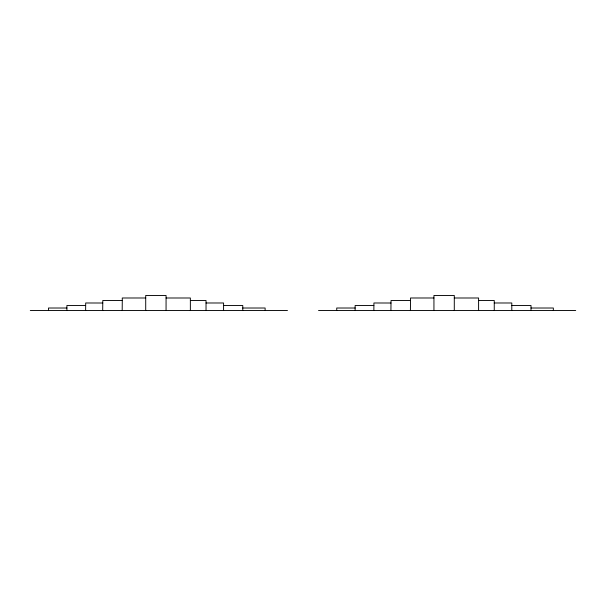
<?xml version="1.0" encoding="UTF-8"?>
<svg xmlns="http://www.w3.org/2000/svg" width="606" height="606" viewBox="0 0 606 606"><rect width="100%" height="100%" fill="white"/><g stroke="black" fill="none" stroke-linecap="round" stroke-linejoin="round"><path stroke-width="0.91" d="M166.059 310.53L166.074 295.478L145.713 295.47L145.713 310.53M454.288 310.53L454.303 295.478L433.941 295.47L433.941 310.53M102.687 310.53L102.8 300.493L122.283 300.508L122.268 297.993L145.698 297.985M390.915 310.53L391.029 300.493L410.512 300.508L410.497 297.993L433.926 297.985M85.628 310.53L85.688 302.985L102.755 303.008M373.857 310.53L373.917 302.985L390.984 303.008M122.283 300.508L122.185 310.53M410.512 300.508L410.413 310.53M166.067 297.993L190.367 297.993L190.367 310.53M454.288 297.993L478.596 297.993L478.596 310.53M190.367 300.5L206.032 300.5L206.032 310.53M478.596 300.5L494.261 300.5L494.261 310.53M206.032 302.985L223.576 302.985L223.576 310.53M494.261 302.985L511.797 302.985L511.797 310.53M85.628 305.5L66.902 305.5L66.902 310.53M223.576 305.5L242.771 305.5L242.771 310.53M373.857 305.5L355.131 305.5L355.131 310.53M511.797 305.5L531 305.5L531 310.53M66.902 308.015L48.495 308.015L48.495 310.53M242.771 308.015L265.125 308.015L265.125 310.53M355.131 308.015L336.724 308.015L336.724 310.53M531 308.015L553.354 308.015L553.354 310.53M30.3 310.53L287.471 310.53M318.529 310.53L575.7 310.53"/></g></svg>
